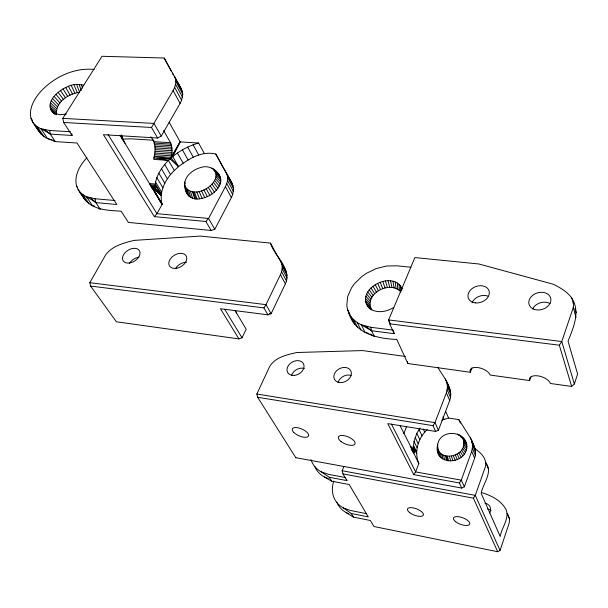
<?xml version="1.0" encoding="UTF-8"?>
<svg xmlns="http://www.w3.org/2000/svg" width="608" height="608" viewBox="0 0 608 608"><rect width="100%" height="100%" fill="white"/><g stroke="black" fill="none" stroke-linecap="round" stroke-linejoin="round"><path stroke-width="0.91" d="M367.62 306.348L371.792 309.92C363.067 294.454 389.903 279.566 400.718 291.916L400.535 285.874C387.319 270.066 351.834 293.717 371.047 309.601M238.929 338.907L220.43 308.735L267.892 314.838L271.122 313.698L285.372 283.845C292.349 268.934 274.406 256.052 270.476 243.109L200.306 236.086L134.155 240.38C123.834 242.98 112.047 245.852 105.564 255.064L89.809 282.697L90.592 286.064L116.371 321.784L238.929 338.907L242.045 337.782L246.194 329.24L235.129 310.658M267.892 314.838L263.94 307.914L265.992 304.654L280.432 274.672C282.454 270.461 283.032 265.301 280.698 261.098M86.906 157.692C79.96 165.148 73.849 175.537 76.578 186.071C79.557 192.462 83.44 198.862 88.844 203.498C98.283 210.474 109.942 210.368 121.167 211.227L128.417 222.422L211.113 230.478L214.784 229.277L231.397 197.585L232.72 194.522L233.609 188.609L232.134 183.434L215.84 154.044C201.993 150.693 189.08 158.566 178.532 166.668L170.985 158.042C172.231 153.056 172.664 147.577 170.559 142.72L163.628 130.568M420.098 428.04L416.792 433.337L414.025 441.431L413.531 445.542L414.109 453.218L400.049 425.6M50.282 108.764L56.567 113.886C55.442 101.817 69.016 93.617 79.633 92.332L76.562 84.299C64.41 84.58 39.55 102.235 55.009 114.137M204.197 153.269L198.603 143.04C187.34 146.247 176.837 152.205 168.454 160.39L153.725 159.357C155.39 151.871 156.431 143.138 150.761 136.739M94.187 69.426C73.234 67.458 52.417 77.794 38.965 93.526C33.524 100.358 28.827 109.227 30.978 118.203C33.364 127.194 43.624 129.329 50.282 134.094L72.094 135.462L63.673 122.466L62.799 118.37L102.038 56.278L164.19 58.026L181.412 89.049L182.78 94.232L181.61 100.252L180.097 103.398L161.242 136.124L157.601 138.016L103.421 134.695L154.356 216.646L205.907 221.487L208.559 218.447L225.424 186.618C227.696 182.316 228.661 176.89 226.229 172.444M120.156 135.356L151.134 186.215L152.471 187.819L154.113 188.548C155.625 187.682 155.23 185.493 155.298 184.019C156.537 174.846 162.108 166.866 168.454 160.39L174.314 170.491C165.422 179.193 158.734 191.68 162.1 204.417L156.955 213.666L154.356 216.646M348.855 313.12C354.867 333.777 378.039 338.74 396.811 339.439L407.831 363.516L470.318 372.271A10.708 5.312 20.2 0 1 477.903 367.574A10.708 5.312 20.2 0 1 490.2 375.052L529.636 380.578A11.005 5.518 18.6 0 1 537.989 375.866A11.005 5.518 18.6 0 1 550.4 383.488L571.657 386.46L574.355 383.998L577.6 374.026L568.039 341.194C573.466 327.286 580.594 312.162 571.771 298.034C567.203 291.635 560.234 287.713 553.356 284.255L478.808 263.971L414.884 257.572L388.611 319.937L389.66 323.813L394.182 333.686L371.61 330.76L357.276 322.552L353.818 319.854L350.991 316.692L348.855 313.12L347.442 309.229L346.78 305.094L347.723 296.423L351.561 287.804L354.464 283.731L361.965 276.42L366.404 273.334L376.253 268.569L386.741 265.992L397.062 265.81L410.886 267.239M220.719 181.952C221.905 172.581 210.277 164.365 201.476 167.314C193.663 169.282 185.356 175.165 184.581 183.776C184.087 192.744 190.236 200.617 199.553 198.831C208.802 197.592 218.401 191.429 220.719 181.952L215.954 176.654L215.916 173.136L213.302 169.009M571.657 386.46L559.307 345.2L561.792 341.521L573.276 307.504L573.663 302.822M295.784 457.68L461.753 488.057L464.352 486.818L474.62 458.166C477.409 451.174 473.548 444.129 470.47 437.973L458.888 419.657L448.575 418.023L441.803 420.158M461.753 488.057L459.39 482.95L461.297 480.145L471.679 451.356L472.69 445.74L471.694 440.382M157.601 138.016L151.506 127.482L173.105 90.562C175.583 86.298 176.989 80.788 174.504 76.205M459.39 482.95L413.774 474.673L387.79 423.616L435.64 431.46L438.444 430.221L449.715 400.467C453.994 388.269 443.323 377.066 437.821 367.308M466.739 448.514C469.118 431.33 440.982 427.447 437.699 444.235C432.463 464.953 463.471 466.009 466.739 448.514L463.798 445.003L463.471 439.918L460.621 435.799M507.429 513.722L509.618 519.156L509.215 523.002L500.057 550.422L497.671 551.722L373.935 526.513L370.394 520.501L353.4 517.074L346.195 512.612A29.853 24.563 -30.7 0 1 336.824 502.246M435.64 431.46L432.957 425.653L434.978 422.636L446.378 392.745L447.534 386.931L446.561 381.429M481.414 492.541C491.013 495.353 500.703 500.232 505.894 509.185C509.983 518.449 501.501 527.516 500.217 536.499L481.171 493.377C482.653 483.763 493.301 472.492 485.914 463.091M413.774 474.673L415.621 471.914L418.821 463.539C413.782 451.691 418.198 438.034 427.264 429.537M474.772 448.582C480.685 452.504 487.456 458.949 485.382 466.746L475.304 495.353L473.396 498.165L497.671 551.722M184.741 185.486C191.262 199.272 213.492 188.959 215.954 176.654M437.486 445.968C437.996 461.1 461.989 458.151 463.798 445.003M529.636 380.578L530.875 377.021M470.318 372.271L471.945 367.931M403.826 433.58L406.585 426.588M311.03 459.625A31.289 24.989 -30.4 0 0 321.229 471.838L329.255 477.288L346.902 480.609L342.95 473.906L342.152 470.744L343.953 466.382M295.876 457.832L257.686 397.29L256.834 394.03L269.709 366.442C275.325 357.17 287.006 354.745 296.818 352.518L362.581 350.573L405.407 356.47M169.092 122.2L180.158 141.892L172.71 156.545L178.532 166.668L174.314 170.491M170.985 158.042L180.158 141.892L198.603 143.04M168.454 160.39L153.626 157.791L170.042 158.886L180.158 141.892M393.171 307.777C386.08 312.162 375.835 313.629 369.048 307.906M66.31 114.061L59.706 114.752L53.527 112.982M122.261 139.194L130.424 138.791L153.946 140.258M76.562 84.299L83.463 85.044M62.799 118.37L153.93 123.416L161.242 136.124M63.673 122.466L151.506 127.482M77.999 189.4C81.989 195.996 90.068 197.995 95.828 202.601L116.804 204.501L76.988 143.017L55.267 141.596L47.447 138.426L40.888 128.63L49.712 130.492L70.543 131.761M153.634 141.656L170.559 142.72M154.181 143.07L171.099 144.149M154.614 144.598L171.517 145.684M154.926 146.216L171.821 147.311M155.108 147.888L172.003 148.998M155.169 149.598L172.056 150.723M155.101 151.316L171.98 152.448M154.896 153.018L171.775 154.158M154.569 154.66L171.448 155.815M171.008 157.396L154.128 156.233L170.042 158.886L178.532 166.668M149.614 183.563L155.298 184.019L161.34 194.036M149.659 184.809L155.321 185.265L161.439 195.396L153.079 188.298L162.1 204.417L151.134 186.215M150.556 185.949L155.253 186.337M151.354 186.907L155.093 187.211M152.061 187.652L154.85 187.88L161.439 195.396L153.626 188.541M151.749 188.1L154.523 188.328L161.439 195.396L154.113 188.548M94.704 206.226L92.294 205.42L86.442 196.68L94.992 198.748L115.034 200.526M89.809 282.697L265.992 304.654L271.122 313.698L269.26 313.462M90.592 286.064L263.94 307.914M389.66 323.813L559.307 345.2M368.266 333.336L364.944 332.211L361.312 324.718L370.751 327.279L393.285 330.167M256.834 394.03L434.978 422.636L438.444 430.221M257.686 397.29L432.957 425.653M411.016 448.096L413.82 448.567M411.282 449.266L414.048 449.745M410.028 446.781L413.592 447.397L416.678 453.644M411.472 450.262L414.2 450.733M412.498 451.265L414.291 451.569M412.475 451.934L414.337 452.253M342.152 470.744L475.304 495.353L500.057 550.422M342.95 473.906L473.396 498.165M345.306 477.516L328.609 474.392L321.229 471.838M314.792 466.458A31.107 24.943 -30.4 0 0 324.368 476.961L331.626 481.194L349.205 484.53L368.273 516.899L351.219 513.479L343.307 507.9A30.02 24.616 -30.7 0 1 333.838 481.004M366.601 513.692L350.459 510.469L343.307 507.9M52.037 139.749C42.043 138.578 37.187 129.056 32.346 121.524M324.368 476.961L328.259 478.595M346.195 512.612L348.749 513.768M460.461 436.62L463.22 438.322M53.648 140.668L55.267 141.596L50.282 134.094L45.038 129.876M369.922 333.898L374.346 336.482L371.61 330.76L370.751 327.279M98.686 208.278L100.267 209.289L95.828 202.601L90.919 198.086M365.834 326.306L371.61 330.76M52.083 111.811L54.788 113.932M50.996 110.398L56.506 114.783M49.97 106.94L56.278 112.275M366.533 304.585L370.834 308.37M50.046 104.971L56.339 110.542M365.803 302.647L370.188 306.668M50.517 102.889L56.749 108.703M365.454 300.595L369.869 304.851M461.829 437.008L464.55 439.668M219.085 174.792L211.82 168.059M459.2 434.788L461.647 437.205M462.787 438.391L465.606 441.195M51.368 100.746L57.494 106.818M215.369 171.578L220.058 176.328M365.476 298.444L369.884 302.959M463.471 439.918L466.374 442.89M457.596 433.99L458.728 435.161M215.916 173.136L220.666 178.06M52.592 98.587L58.558 104.903M216.114 174.846L220.886 179.945M463.874 441.552L466.822 444.699M365.879 296.263L370.234 301.028M463.988 443.262L466.944 446.584M54.142 96.436L59.918 103.018M215.445 178.524L220.164 184.026M366.647 294.074L370.903 299.106M214.594 180.424L219.23 186.132M56.004 94.362L61.552 101.179M463.311 446.736L466.214 450.429M367.764 291.939L371.883 297.221M213.416 182.294L217.938 188.206M58.14 92.386L63.422 99.438M462.551 448.423L465.363 452.299M211.949 184.102L216.311 190.213M369.216 289.887L373.16 295.412M60.496 90.546L65.489 97.82M34.481 124.404L41.048 134.178M80.15 192.318L86.017 201.05M37.346 126.798L43.913 136.58M82.977 194.765L88.844 203.498M30.978 118.203L32.49 120.46M76.578 186.071L77.55 187.522M461.51 450.026L464.223 454.077M210.216 185.812L214.404 192.098M120.764 135.379L125.073 143.359M400.535 285.874L402.192 288.884M370.956 287.964L374.688 293.717M120.445 135.356L123.508 140.167M471.892 442.449L474.612 447.237M63.027 88.897L67.716 96.368M120.285 135.402L124.283 141.831M208.255 187.37L212.238 193.823M108.034 134.467L156.955 213.666L208.559 218.447L214.784 229.277M460.233 451.516L462.81 455.726M224.633 309.214L242.045 337.782M329.255 477.288L331.626 481.194M351.219 513.479L353.4 517.074M155.557 182.058L161.591 192.075M156.849 177.635L162.853 187.667M158.825 173.181L164.798 183.228M151.818 187.127L162.1 204.417L152.471 187.819M161.454 168.781L167.39 178.843M372.97 286.201L376.458 292.167M164.677 164.494L170.582 174.572M205.907 221.487L211.113 230.478M65.687 87.453L70.064 95.099M206.112 188.754L209.874 195.35M177.384 153.011L183.16 163.149M275.842 253.156L285.585 270.302M172.429 73.203L173.326 74.792M174.222 76.372L181.412 89.049M221.745 165.026L232.134 183.434M182.392 149.849L188.123 160.01M187.652 147.098L193.336 157.29M458.744 452.846L461.16 457.201M193.086 144.818L198.725 155.032M173.105 90.562L180.097 103.398M225.424 186.618L231.397 197.585M174.648 87.408L181.61 100.252M226.769 183.548L232.72 194.522M280.432 274.672L285.372 283.845M175.856 81.381L182.78 94.232M227.688 177.62L233.609 188.609M175.575 84.322L182.514 97.174M227.529 180.523L233.457 191.505M175.499 78.652L182.408 91.504M227.248 174.899L233.16 185.896M164.19 58.026L171.076 70.832M215.84 154.044L221.32 164.244M282.165 268.888L287.075 278.076M281.565 271.768L286.49 280.949M270.476 243.109L275.378 252.335M282.218 266.106L287.113 275.302M281.724 263.484L286.611 272.688M375.197 284.65L378.419 290.791M203.84 189.916L207.366 196.642M68.43 86.252L72.474 94.042M449.867 389.196L445.299 378.966M391.461 424.088L415.621 471.914L461.297 480.145L464.352 486.818M457.064 453.994L459.306 458.47M236.55 312.998L235.402 310.544M347.442 309.229L349.904 314.23M350.991 316.692L354.669 324.178M413.531 445.542L416.617 451.797M414.025 441.431L417.096 447.701M353.818 319.854L357.489 327.34M357.276 322.552L360.939 330.038M413.402 452.474L418.821 463.539M415.12 437.342L418.175 443.627M416.792 433.337L419.832 439.637M201.491 190.851L204.767 197.661M419.003 429.491L422.028 435.814M423.236 429.035L424.734 432.204M71.189 85.31L74.906 93.214M377.606 283.32L380.54 289.628M390.169 323.35L388.611 319.937L561.792 341.521L574.355 383.998M455.248 454.928L457.3 459.504M442.936 416.883L444.015 419.284M445.74 411.601L448.575 418.023M199.12 191.52L202.145 198.398M446.378 392.745L449.715 400.467M471.679 451.356L474.62 458.166M447.222 389.834L450.543 397.571M472.431 448.552L475.365 455.369M458.888 419.657L460.37 423.107M82.794 195.624L83.866 198.124M447.534 386.931L450.847 394.676M472.69 445.74L475.616 452.572M121.281 134.946L122.763 138.396L121.623 135.288M470.47 437.973L473.396 444.836M447.306 384.112L450.619 391.864M472.439 442.996L475.365 449.836M73.918 84.656L77.307 92.644M485.868 462.749L488.657 469.376M507.14 513.251L509.618 519.156M38.228 129.626L38.912 131.29M380.152 282.256L382.774 288.686M196.772 191.908L199.553 198.831M453.325 455.635L455.172 460.279M574.811 308.765L576.384 312.748M194.431 192.022L197.045 198.945M351.416 317.505L352.541 320.614M382.774 281.466L385.084 287.994M193.42 191.976L195.852 198.884M451.349 456.091L452.983 460.78M79.07 84.246L81.221 90.501M192.447 191.862L194.697 198.748M81.381 84.497L82.49 88.061M190.433 191.391L192.538 198.238M449.35 456.289L450.779 461.001M385.426 280.972L387.418 287.561M188.708 190.661L190.638 197.425M571.771 298.034L573.253 303.453M573.276 307.504L575.996 317.414M447.321 456.22L448.613 460.925M187.249 189.681L189.02 196.338M184.779 181.967L185.204 183.631M388.048 280.782L389.736 287.402M393.513 331.048L394.182 333.686M186.086 188.48L187.735 194.993M184.581 183.776L185.645 188.062M185.242 187.066L186.8 193.428M446.439 456.099L447.556 460.78M346.568 479.15L346.902 480.609M94.992 198.748L95.828 202.601M390.602 280.896L391.978 287.508M445.573 455.924L446.53 460.568M407.459 361.684L407.831 363.516M443.741 455.324L444.577 459.922M393.026 281.329L394.113 287.896M71.79 133.638L72.094 135.462M49.712 130.492L50.282 134.094M442.138 454.51L442.806 459.017M395.276 282.051L396.089 288.542M440.732 453.469L441.241 457.87M439.538 452.238L439.934 456.502M186.071 189.78L186.246 191.68M397.305 283.07L397.875 289.438M438.611 450.84L438.9 454.951M437.699 444.235L437.752 451.432M399.068 284.346L399.426 290.571M437.942 449.304L438.17 453.249M401.668 287.607L401.69 290.115M338.086 382.622A9.12 7.045 -28 0 1 351.135 375.417M291.551 375.584A8.968 6.787 -29.9 0 1 304.38 368.516M484.994 503.143A8.292 7.121 -22.6 0 1 489.736 512.985M487.601 509.048A8.238 7.098 -22.5 0 1 491.12 510.728M175.735 268.189A9.652 6.574 -31.1 0 1 186.572 262.261M129.39 263.568A9.492 6.316 -32.2 0 1 138.981 257.192M472.066 302.83A10.868 8.254 -19.8 0 1 487.852 296.081M532.623 308.978A11.172 8.573 -16.6 0 1 550.05 303.552M339.416 382.493A9.196 7.06 -27.9 0 0 351.28 372.271A9.196 7.06 -27.9 0 0 337.136 370.242A9.196 7.06 -27.9 0 0 339.416 382.493M294.378 375.402A9.036 6.802 -29.8 0 0 303.415 363.645A9.036 6.802 -29.8 0 0 288.762 365.043A9.036 6.802 -29.8 0 0 294.378 375.402M341.08 441.568A9.014 3.815 22.8 0 0 354.966 444.007A9.014 3.815 22.8 0 0 344.075 435.662A9.014 3.815 22.8 0 0 341.08 441.568M293.717 432.341A8.846 3.686 23.7 0 0 307.929 436.726A8.846 3.686 23.7 0 0 299.736 428.237A8.846 3.686 23.7 0 0 293.717 432.341M409.815 512.742A8.504 3.352 21.2 0 0 423.206 515.394A8.504 3.352 21.2 0 0 413.303 507.9A8.504 3.352 21.2 0 0 409.815 512.742M455.666 521.74A8.687 3.458 20.4 0 0 469.52 524.484A8.687 3.458 20.4 0 0 459.678 516.906A8.687 3.458 20.4 0 0 455.666 521.74M176.054 268.341A9.736 6.574 -31.1 0 0 186.306 256.181A9.736 6.574 -31.1 0 0 171.008 258.104A9.736 6.574 -31.1 0 0 176.054 268.341M129.36 263.006A9.568 6.316 -32.2 0 0 139.627 251.096A9.568 6.316 -32.2 0 0 124.8 253.004A9.568 6.316 -32.2 0 0 129.36 263.006M475.418 302.89A10.967 8.276 -19.9 0 0 489.09 290.996A10.967 8.276 -19.9 0 0 471.436 289.112A10.967 8.276 -19.9 0 0 475.418 302.89M534.143 309.328A11.278 8.603 -16.7 0 0 550.924 299.964A11.278 8.603 -16.7 0 0 534.478 294.128A11.278 8.603 -16.7 0 0 534.143 309.328"/></g></svg>
